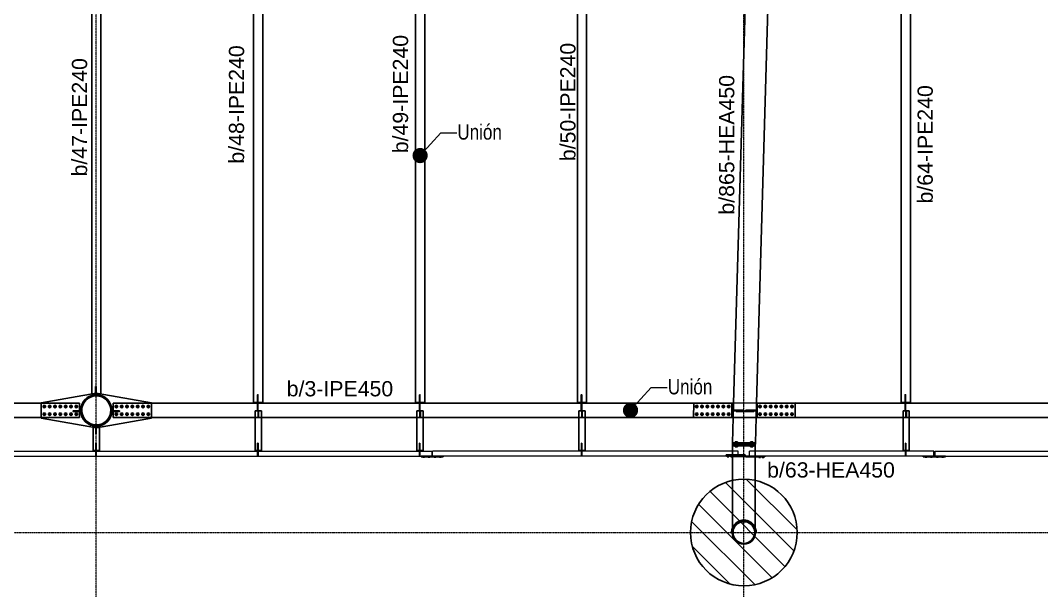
# Model space of a CAD drawing. Extents: x 7536 to 102814, y -9868 to 35131.
# Drawn here: x 20836 to 34240, y 5194 to 12678 of the extents above; entities that cross this region are included whole.
import ezdxf
from ezdxf.enums import TextEntityAlignment as Align

# ---------------------------------------------------------------- set-up
doc = ezdxf.new("R2010")
doc.units = 0
doc.header["$LTSCALE"] = 0.4
doc.linetypes.add('DXK_LINE_DOT2', pattern=[3.9198, 1.9599, -1.9599])
doc.linetypes.add('Grid Line', pattern=[3.33375, 1.905, -0.47625, 0.47625, -0.47625])
doc.layers.get('0').update_dxf_attribs({"color": 255})
for name, color, linetype, lineweight in [('0-1', 7, 'Continuous', 5), ('E_COLUMNAS', 1, 'Continuous', 18), ('E_COLUMNAS-1', 1, 'Continuous', 25), ('E_EJES-1', 8, 'Grid Line', 9), ('E_TEXTO', 3, 'Continuous', 9)]:
    doc.layers.add(name, color=color, linetype=linetype, lineweight=lineweight)
doc.layers.add('P-PLATINA', color=6, linetype='Continuous')
doc.layers.add('VIGAS', color=8, linetype='Continuous')
doc.styles.add('CX', font='ARIALUNI.ttf', dxfattribs={"width": 0.8, "height": 300})
doc.styles.add('VERDANA', font='arial.ttf')

msp = doc.modelspace()

# ---------------------------------------------------------------- hatches: boundary and pattern name
at = {"layer": 'E_COLUMNAS'}
h = msp.add_hatch(dxfattribs=at)
h.set_pattern_fill('FP_1', color=256, scale=1000, style=0, pattern_type=2)
h.set_pattern_definition([(135, (95994.46, -134706.76), (-159.09903, -159.09903), [])])
h.paths.add_polyline_path([(30332.4, 5255.7), (30423.7, 5261.7), (30513.5, 5279.5), (30600.2, 5308.9), (30682.4, 5349.4), (30758.5, 5400.3), (30827.3, 5460.7), (30887.7, 5529.5), (30938.6, 5605.7), (30979.1, 5687.8), (31008.5, 5774.5), (31026.4, 5864.3), (31032.4, 5955.7), (31026.4, 6047), (31008.5, 6136.8), (30979.1, 6223.5), (30938.6, 6305.7), (30887.7, 6381.8), (30827.3, 6450.6), (30758.5, 6511), (30682.4, 6561.9), (30600.2, 6602.4), (30513.5, 6631.8), (30423.7, 6649.7), (30332.4, 6655.7), (30241, 6649.7), (30151.2, 6631.8), (30064.5, 6602.4), (29982.4, 6561.9), (29906.2, 6511), (29837.4, 6450.6), (29777, 6381.8), (29726.1, 6305.7), (29685.6, 6223.5), (29656.2, 6136.8), (29638.4, 6047), (29632.4, 5955.7), (29638.4, 5864.3), (29656.2, 5774.5), (29685.6, 5687.8), (29726.1, 5605.7), (29777, 5529.5), (29837.4, 5460.7), (29906.2, 5400.3), (29982.4, 5349.4), (30064.5, 5308.9), (30151.2, 5279.5), (30241, 5261.7)])

# ---------------------------------------------------------------- linework, layer by layer
at = {"color": 2, "linetype": 'Continuous'}
for points in [[(30182.8, 5925.9, 1), (30481.9, 5985.4, 1)], [(30192.6, 5983.5, 1), (30472.1, 5927.9, 1)]]:
    msp.add_lwpolyline(points, format="xyb", close=True, dxfattribs=at)
at = {"color": 1, "linetype": 'Continuous'}
for centre, radius, start, end in [((21149.2, 7608.7), 11.5, 18.0268, 198.0268), ((21149.3, 7508.7), 11.5, 18.0268, 198.0268), ((21149.2, 7608.7), 11.5, 198.0268, 18.0268), ((21149.3, 7508.7), 11.5, 198.0268, 18.0268), ((21149.2, 7608.7), 10, 90.0268, 270.0268), ((21149.3, 7508.7), 10, 90.0268, 270.0268), ((21149.2, 7608.7), 10, 270.0268, 90.0268), ((21149.3, 7508.7), 10, 270.0268, 90.0268), ((21219.2, 7608.7), 11.5, 18.0268, 198.0268), ((21219.3, 7508.7), 11.5, 18.0268, 198.0268), ((21219.2, 7608.7), 11.5, 198.0268, 18.0268), ((21219.3, 7508.7), 11.5, 198.0268, 18.0268), ((21219.2, 7608.7), 10, 90.0268, 270.0268), ((21219.3, 7508.7), 10, 90.0268, 270.0268), ((21219.2, 7608.7), 10, 270.0268, 90.0268), ((21219.3, 7508.7), 10, 270.0268, 90.0268), ((21289.2, 7608.7), 11.5, 18.0268, 198.0268), ((21289.3, 7508.7), 11.5, 18.0268, 198.0268), ((21289.2, 7608.7), 11.5, 198.0268, 18.0268), ((21289.3, 7508.7), 11.5, 198.0268, 18.0268), ((21289.2, 7608.7), 10, 90.0268, 270.0268), ((21289.3, 7508.7), 10, 90.0268, 270.0268), ((21289.2, 7608.7), 10, 270.0268, 90.0268), ((21289.3, 7508.7), 10, 270.0268, 90.0268), ((21359.2, 7608.8), 11.5, 18.0268, 198.0268), ((21359.3, 7508.8), 11.5, 18.0268, 198.0268), ((21359.2, 7608.8), 11.5, 198.0268, 18.0268), ((21359.3, 7508.8), 11.5, 198.0268, 18.0268), ((21359.2, 7608.8), 10, 90.0268, 270.0268), ((21359.3, 7508.8), 10, 90.0268, 270.0268), ((21359.2, 7608.8), 10, 270.0268, 90.0268), ((21359.3, 7508.8), 10, 270.0268, 90.0268), ((21429.2, 7608.8), 11.5, 18.0268, 198.0268), ((21429.3, 7508.8), 11.5, 18.0268, 198.0268), ((21429.2, 7608.8), 11.5, 198.0268, 18.0268), ((21429.3, 7508.8), 11.5, 198.0268, 18.0268), ((21429.2, 7608.8), 10, 90.0268, 270.0268), ((21429.3, 7508.8), 10, 90.0268, 270.0268), ((21429.2, 7608.8), 10, 270.0268, 90.0268), ((21429.3, 7508.8), 10, 270.0268, 90.0268), ((21499.2, 7608.8), 11.5, 18.0268, 198.0268), ((21499.3, 7508.8), 11.5, 18.0268, 198.0268), ((21499.2, 7608.8), 11.5, 198.0268, 18.0268), ((21499.3, 7508.8), 11.5, 198.0268, 18.0268), ((21499.2, 7608.8), 10, 90.0268, 270.0268), ((21499.3, 7508.8), 10, 90.0268, 270.0268), ((21499.2, 7608.8), 10, 270.0268, 90.0268), ((21499.3, 7508.8), 10, 270.0268, 90.0268), ((21569.2, 7608.9), 11.5, 18.0268, 198.0268), ((21569.3, 7508.9), 11.5, 18.0268, 198.0268), ((21569.2, 7608.9), 11.5, 198.0268, 18.0268), ((21569.3, 7508.9), 11.5, 198.0268, 18.0268), ((21569.2, 7608.9), 10, 90.0268, 270.0268), ((21569.3, 7508.9), 10, 90.0268, 270.0268), ((21569.2, 7608.9), 10, 270.0268, 90.0268), ((21569.3, 7508.9), 10, 270.0268, 90.0268), ((22095.3, 7608), 11.5, 18.0268, 198.0268), ((22095.4, 7508), 11.5, 18.0268, 198.0268), ((22095.3, 7608), 11.5, 198.0268, 18.0268), ((22095.4, 7508), 11.5, 198.0268, 18.0268), ((22095.3, 7608), 10, 90.0268, 270.0268), ((22095.4, 7508), 10, 90.0268, 270.0268), ((22095.3, 7608), 10, 270.0268, 90.0268), ((22095.4, 7508), 10, 270.0268, 90.0268), ((22165.3, 7608.1), 11.5, 18.0268, 198.0268), ((22165.4, 7508.1), 11.5, 18.0268, 198.0268), ((22165.3, 7608.1), 11.5, 198.0268, 18.0268), ((22165.4, 7508.1), 11.5, 198.0268, 18.0268), ((22165.3, 7608.1), 10, 90.0268, 270.0268), ((22165.4, 7508.1), 10, 90.0268, 270.0268), ((22165.3, 7608.1), 10, 270.0268, 90.0268), ((22165.4, 7508.1), 10, 270.0268, 90.0268), ((22235.3, 7608.1), 11.5, 18.0268, 198.0268), ((22235.4, 7508.1), 11.5, 18.0268, 198.0268), ((22235.3, 7608.1), 11.5, 198.0268, 18.0268), ((22235.4, 7508.1), 11.5, 198.0268, 18.0268), ((22235.3, 7608.1), 10, 90.0268, 270.0268), ((22235.4, 7508.1), 10, 90.0268, 270.0268), ((22235.3, 7608.1), 10, 270.0268, 90.0268), ((22235.4, 7508.1), 10, 270.0268, 90.0268), ((22305.3, 7608.1), 11.5, 18.0268, 198.0268), ((22305.4, 7508.1), 11.5, 18.0268, 198.0268), ((22305.3, 7608.1), 11.5, 198.0268, 18.0268), ((22305.4, 7508.1), 11.5, 198.0268, 18.0268), ((22305.3, 7608.1), 10, 90.0268, 270.0268), ((22305.4, 7508.1), 10, 90.0268, 270.0268), ((22305.3, 7608.1), 10, 270.0268, 90.0268), ((22305.4, 7508.1), 10, 270.0268, 90.0268), ((22375.3, 7608.2), 11.5, 18.0268, 198.0268), ((22375.4, 7508.2), 11.5, 18.0268, 198.0268), ((22375.3, 7608.2), 11.5, 198.0268, 18.0268), ((22375.4, 7508.2), 11.5, 198.0268, 18.0268), ((22375.3, 7608.2), 10, 90.0268, 270.0268), ((22375.4, 7508.2), 10, 90.0268, 270.0268), ((22375.3, 7608.2), 10, 270.0268, 90.0268), ((22375.4, 7508.2), 10, 270.0268, 90.0268), ((22445.3, 7608.2), 11.5, 18.0268, 198.0268), ((22445.4, 7508.2), 11.5, 18.0268, 198.0268), ((22445.3, 7608.2), 11.5, 198.0268, 18.0268), ((22445.4, 7508.2), 11.5, 198.0268, 18.0268), ((22445.3, 7608.2), 10, 90.0268, 270.0268), ((22445.4, 7508.2), 10, 90.0268, 270.0268), ((22445.3, 7608.2), 10, 270.0268, 90.0268), ((22445.4, 7508.2), 10, 270.0268, 90.0268), ((22515.3, 7608.2), 11.5, 18.0268, 198.0268), ((22515.4, 7508.2), 11.5, 18.0268, 198.0268), ((22515.3, 7608.2), 11.5, 198.0268, 18.0268), ((22515.4, 7508.2), 11.5, 198.0268, 18.0268), ((22515.3, 7608.2), 10, 90.0268, 270.0268), ((22515.4, 7508.2), 10, 90.0268, 270.0268), ((22515.3, 7608.2), 10, 270.0268, 90.0268), ((22515.4, 7508.2), 10, 270.0268, 90.0268), ((29712.9, 7608.4), 11.5, 18.07296, 198.07296), ((29713, 7508.4), 11.5, 18.07296, 198.07296), ((29712.9, 7608.4), 11.5, 198.07296, 18.07296), ((29713, 7508.4), 11.5, 198.07296, 18.07296), ((29712.9, 7608.4), 10, 90.07296, 270.07296), ((29713, 7508.4), 10, 90.07296, 270.07296), ((29712.9, 7608.4), 10, 270.07296, 90.07296), ((29713, 7508.4), 10, 270.07296, 90.07296), ((29782.9, 7608.5), 11.5, 18.07296, 198.07296), ((29783, 7508.5), 11.5, 18.07296, 198.07296), ((29782.9, 7608.5), 11.5, 198.07296, 18.07296), ((29783, 7508.5), 11.5, 198.07296, 18.07296), ((29782.9, 7608.5), 10, 90.07296, 270.07296), ((29783, 7508.5), 10, 90.07296, 270.07296), ((29782.9, 7608.5), 10, 270.07296, 90.07296), ((29783, 7508.5), 10, 270.07296, 90.07296), ((29852.9, 7608.6), 11.5, 18.07296, 198.07296), ((29853, 7508.6), 11.5, 18.07296, 198.07296), ((29852.9, 7608.6), 11.5, 198.07296, 18.07296), ((29853, 7508.6), 11.5, 198.07296, 18.07296), ((29852.9, 7608.6), 10, 90.07296, 270.07296), ((29853, 7508.6), 10, 90.07296, 270.07296), ((29852.9, 7608.6), 10, 270.07296, 90.07296), ((29853, 7508.6), 10, 270.07296, 90.07296), ((29922.9, 7608.7), 11.5, 18.07296, 198.07296), ((29923, 7508.7), 11.5, 18.07296, 198.07296), ((29922.9, 7608.7), 11.5, 198.07296, 18.07296), ((29923, 7508.7), 11.5, 198.07296, 18.07296), ((29922.9, 7608.7), 10, 90.07296, 270.07296), ((29923, 7508.7), 10, 90.07296, 270.07296), ((29922.9, 7608.7), 10, 270.07296, 90.07296), ((29923, 7508.7), 10, 270.07296, 90.07296), ((29992.9, 7608.8), 11.5, 18.07296, 198.07296), ((29993, 7508.8), 11.5, 18.07296, 198.07296), ((29992.9, 7608.8), 11.5, 198.07296, 18.07296), ((29993, 7508.8), 11.5, 198.07296, 18.07296), ((29992.9, 7608.8), 10, 90.07296, 270.07296), ((29993, 7508.8), 10, 90.07296, 270.07296), ((29992.9, 7608.8), 10, 270.07296, 90.07296), ((29993, 7508.8), 10, 270.07296, 90.07296), ((30062.9, 7608.9), 11.5, 18.07296, 198.07296), ((30063, 7508.9), 11.5, 18.07296, 198.07296), ((30062.9, 7608.9), 11.5, 198.07296, 18.07296), ((30063, 7508.9), 11.5, 198.07296, 18.07296), ((30062.9, 7608.9), 10, 90.07296, 270.07296), ((30063, 7508.9), 10, 90.07296, 270.07296), ((30062.9, 7608.9), 10, 270.07296, 90.07296), ((30063, 7508.9), 10, 270.07296, 90.07296), ((30132.9, 7609), 11.5, 18.07296, 198.07296), ((30133, 7509), 11.5, 18.07296, 198.07296), ((30132.9, 7609), 11.5, 198.07296, 18.07296), ((30133, 7509), 11.5, 198.07296, 18.07296), ((30132.9, 7609), 10, 90.07296, 270.07296), ((30133, 7509), 10, 90.07296, 270.07296), ((30132.9, 7609), 10, 270.07296, 90.07296), ((30133, 7509), 10, 270.07296, 90.07296), ((30545, 7608), 11.5, 18.07296, 198.07296), ((30545.2, 7508), 11.5, 18.07296, 198.07296), ((30545, 7608), 11.5, 198.07296, 18.07296), ((30545.2, 7508), 11.5, 198.07296, 18.07296), ((30545, 7608), 10, 90.07296, 270.07296), ((30545.2, 7508), 10, 90.07296, 270.07296), ((30545, 7608), 10, 270.07296, 90.07296), ((30545.2, 7508), 10, 270.07296, 90.07296), ((30615, 7608.1), 11.5, 18.07296, 198.07296), ((30615.2, 7508.1), 11.5, 18.07296, 198.07296), ((30615, 7608.1), 11.5, 198.07296, 18.07296), ((30615.2, 7508.1), 11.5, 198.07296, 18.07296), ((30615, 7608.1), 10, 90.07296, 270.07296), ((30615.2, 7508.1), 10, 90.07296, 270.07296), ((30615, 7608.1), 10, 270.07296, 90.07296), ((30615.2, 7508.1), 10, 270.07296, 90.07296), ((30685, 7608.2), 11.5, 18.07296, 198.07296), ((30685.2, 7508.2), 11.5, 18.07296, 198.07296), ((30685, 7608.2), 11.5, 198.07296, 18.07296), ((30685.2, 7508.2), 11.5, 198.07296, 18.07296), ((30685, 7608.2), 10, 90.07296, 270.07296), ((30685.2, 7508.2), 10, 90.07296, 270.07296), ((30685, 7608.2), 10, 270.07296, 90.07296), ((30685.2, 7508.2), 10, 270.07296, 90.07296), ((30755, 7608.2), 11.5, 18.07296, 198.07296), ((30755.2, 7508.2), 11.5, 18.07296, 198.07296), ((30755, 7608.2), 11.5, 198.07296, 18.07296), ((30755.2, 7508.2), 11.5, 198.07296, 18.07296), ((30755, 7608.2), 10, 90.07296, 270.07296), ((30755.2, 7508.2), 10, 90.07296, 270.07296), ((30755, 7608.2), 10, 270.07296, 90.07296), ((30755.2, 7508.2), 10, 270.07296, 90.07296), ((30825, 7608.3), 11.5, 18.07296, 198.07296), ((30825.2, 7508.3), 11.5, 18.07296, 198.07296), ((30825, 7608.3), 11.5, 198.07296, 18.07296), ((30825.2, 7508.3), 11.5, 198.07296, 18.07296), ((30825, 7608.3), 10, 90.07296, 270.07296), ((30825.2, 7508.3), 10, 90.07296, 270.07296), ((30825, 7608.3), 10, 270.07296, 90.07296), ((30825.2, 7508.3), 10, 270.07296, 90.07296), ((30895, 7608.4), 11.5, 18.07296, 198.07296), ((30895.2, 7508.4), 11.5, 18.07296, 198.07296), ((30895, 7608.4), 11.5, 198.07296, 18.07296), ((30895.2, 7508.4), 11.5, 198.07296, 18.07296), ((30895, 7608.4), 10, 90.07296, 270.07296), ((30895.2, 7508.4), 10, 90.07296, 270.07296), ((30895, 7608.4), 10, 270.07296, 90.07296), ((30895.2, 7508.4), 10, 270.07296, 90.07296), ((30965, 7608.5), 11.5, 18.07296, 198.07296), ((30965.2, 7508.5), 11.5, 18.07296, 198.07296), ((30965, 7608.5), 11.5, 198.07296, 18.07296), ((30965.2, 7508.5), 11.5, 198.07296, 18.07296), ((30965, 7608.5), 10, 90.07296, 270.07296), ((30965.2, 7508.5), 10, 90.07296, 270.07296), ((30965, 7608.5), 10, 270.07296, 90.07296), ((30965.2, 7508.5), 10, 270.07296, 90.07296), ((30332.4, 5955.7), 152.5, 11.25, 191.25), ((30332.4, 5955.7), 142.5, 348.75, 168.75), ((30332.4, 5955.7), 152.5, 191.25, 11.25), ((30332.4, 5955.7), 142.5, 168.75, 348.75)]:
    msp.add_arc(centre, radius, start, end, dxfattribs=at)
at = {"color": 1, "linetype": 'DXK_LINE_DOT2'}
msp.add_arc((30332.4, 5955.7), 162.5, 33.74893, 146.24893, dxfattribs=at)
at = {"layer": '0-1', "color": 8}
for p, q in [((14244.5, 7022.3), (26234.5, 7022.3)), ((26234.5, 7022.3), (26234.5, 6957.3)), ((26244.5, 6957.3), (26244.5, 7022.3)), ((30182.4, 7022.3), (26244.5, 7022.3)), ((30256.6, 7022.3), (30182.4, 7022.3)), ((30256.6, 6957.3), (30256.6, 7022.3)), ((30408.1, 6957.3), (30408.1, 7022.3)), ((30482.4, 7022.3), (30408.1, 7022.3)), ((32827.4, 7022.3), (30482.4, 7022.3)), ((32837.4, 7022.3), (44827.4, 7022.3)), ((14244.5, 6957.3), (26234.5, 6957.3)), ((30182.4, 6957.3), (26244.5, 6957.3)), ((32827.4, 6957.3), (30503.7, 6957.3)), ((32837.4, 6957.3), (44827.4, 6957.3))]:
    msp.add_line(p, q, dxfattribs=at)
at = {"layer": 'E_COLUMNAS-1'}
msp.add_circle((30332.4, 5955.7), 700, dxfattribs=at)
for centre, radius, start, end in [((21832.4, 7557.7), 206, 80, 260), ((21832.4, 7557.7), 206, 80, 260), ((21832.4, 7559), 203, 10, 190), ((21832.4, 7559), 191, 350, 170), ((21832.4, 7557.7), 206, 260, 80), ((21832.4, 7557.7), 206, 260, 80), ((21832.4, 7559), 203, 190, 10), ((21832.4, 7559), 191, 170, 350)]:
    msp.add_arc(centre, radius, start, end, dxfattribs=at)
at = {"layer": 'E_EJES-1'}
for p, q in [((21832.4, 3740.4), (21832.4, 34230.5)), ((30332.4, 3740.4), (30332.4, 34230.5)), ((8436, 5955.7), (101914.5, 5955.7))]:
    msp.add_line(p, q, dxfattribs=at)
at = {"layer": 'E_TEXTO', "color": 4}
for p, q in [((26082.4, 10903.9), (26352.9, 11201.9)), ((26352.9, 11201.9), (26562.7, 11201.9)), ((28844.5, 7560), (29115.1, 7858)), ((29115.1, 7858), (29324.9, 7858))]:
    msp.add_line(p, q, dxfattribs=at)
at = {"layer": 'E_TEXTO', "color": 4, "const_width": 100}
for points in [[(26032.4, 10903.9, 1), (26132.4, 10903.9, 1)], [(28794.5, 7560, 1), (28894.5, 7560, 1)]]:
    msp.add_lwpolyline(points, format="xyb", close=True, dxfattribs=at)
at = {"layer": 'P-PLATINA'}
for p, q in [((23948.3, 7583.7), (23954.3, 7583.7)), ((26073.3, 7583.7), (26079.3, 7583.7)), ((28198.3, 7583.7), (28204.3, 7583.7)), ((32448.3, 7583.7), (32454.3, 7583.7))]:
    msp.add_line(p, q, dxfattribs=at)
for points in [[(21823.3, 7761.9), (21823.3, 7762.9), (21823.3, 7871.9), (21829.3, 7871.9), (21829.3, 7763.5), (21829.3, 7761.9)], [(23948.3, 7563.7), (23948.3, 7654), (23948.3, 7664), (23948.3, 7764), (23954.3, 7764), (23954.3, 7664), (23954.3, 7654), (23954.3, 7563.7)], [(26073.3, 7764), (26079.3, 7764), (26079.3, 7664), (26079.3, 7654), (26079.3, 7563.7), (26073.3, 7563.7), (26073.3, 7654), (26073.3, 7664)], [(28198.3, 7563.7), (28198.3, 7654), (28198.3, 7664), (28198.3, 7764), (28204.3, 7764), (28204.3, 7664), (28204.3, 7654), (28204.3, 7563.7)], [(32454.3, 7664), (32454.3, 7764), (32448.3, 7764), (32448.3, 7664), (32448.3, 7654), (32448.3, 7563.7), (32454.3, 7563.7), (32454.3, 7654)], [(21629.5, 7544.1), (21629.5, 7554.1), (21626.7, 7554.1), (21529.5, 7554.1), (21529.5, 7544.1), (21627.6, 7544.1)], [(22035.4, 7553), (22035.4, 7543), (22037.1, 7543), (22135.4, 7543), (22135.4, 7553), (22038, 7553)], [(30229.6, 7544.3), (30339.2, 7544.3), (30339.2, 7554.3), (30229.6, 7554.3)], [(30461.1, 7554.3), (30351.5, 7554.3), (30351.5, 7544.3), (30461.1, 7544.3)]]:
    msp.add_lwpolyline(points, close=True, dxfattribs=at)
for points in [[(30173, 7554.3), (30329.7, 7554.3), (30329.7, 7563.7), (30173, 7563.7)], [(30505.2, 7563.7), (30361.2, 7563.7), (30361.2, 7554.3), (30505.2, 7554.3)]]:
    msp.add_lwpolyline(points, dxfattribs=at)
at = {"layer": 'VIGAS'}
for p, q in [((21772.4, 14599.7), (21772.4, 7775.2)), ((21892.4, 14599.4), (21892.4, 7775.1)), ((23897.4, 14444.8), (23897.4, 7664)), ((24017.4, 14444.8), (24017.4, 7664)), ((26022.4, 7664), (26022.4, 14271.6)), ((26142.4, 7664), (26142.4, 14271.6)), ((28147.4, 14098.4), (28147.4, 7664)), ((28267.4, 14098.4), (28267.4, 7664)), ((32397.4, 13825.8), (32397.4, 7664)), ((32517.4, 13825.8), (32517.4, 7664)), ((30370.4, 13601.6), (30198.1, 7655.2)), ((30670.5, 13601.6), (30498.2, 7655.5)), ((21109.3, 7658.6), (21832.4, 7785.7)), ((21109.3, 7658.6), (21832.4, 7785.7)), ((21772.4, 7775.2), (21772.4, 7771.9)), ((21832.4, 7785.7), (22555.4, 7657.7)), ((21832.4, 7785.7), (22555.4, 7657.7)), ((21892.4, 7775.1), (21892.4, 7771.9)), ((21109.3, 7654), (14055.4, 7654)), ((21109.3, 7458.6), (21109.3, 7658.6)), ((21109.3, 7458.6), (21109.3, 7658.6)), ((21609.5, 7654), (21109.3, 7654)), ((21609.5, 7464), (21609.5, 7654)), ((21772.4, 7771.9), (21892.4, 7771.9)), ((22055.4, 7464), (22055.4, 7654)), ((22555.4, 7654), (22055.4, 7654)), ((22555.4, 7657.7), (22555.4, 7457.8)), ((22555.4, 7657.7), (22555.4, 7457.8)), ((29673.2, 7654), (22555.4, 7654)), ((24017.4, 7664), (23897.4, 7664)), ((23948.3, 7664), (23954.3, 7664)), ((23948.3, 7654), (23954.3, 7654)), ((26022.4, 7664), (26142.4, 7664)), ((26073.3, 7664), (26079.3, 7664)), ((26073.3, 7654), (26079.3, 7654)), ((28267.4, 7664), (28147.4, 7664)), ((28198.3, 7664), (28204.3, 7664)), ((28198.3, 7654), (28204.3, 7654)), ((29673, 7464.7), (29673.2, 7654.7)), ((29673, 7464.7), (29673.2, 7654.7)), ((29673.2, 7654.7), (31005.2, 7656)), ((29673.2, 7654.7), (31005.2, 7656)), ((30173, 7654), (29673.2, 7654)), ((30173, 7464.7), (30173, 7654)), ((30192.6, 7464.7), (30198.1, 7655.2)), ((30498.2, 7655.5), (30492.7, 7464.7)), ((30505.2, 7464.7), (30505.2, 7654)), ((31005.2, 7654), (30505.2, 7654)), ((31005.2, 7656), (31005.4, 7464.7)), ((31005.2, 7656), (31005.4, 7464.7)), ((38109.3, 7654), (31005.2, 7654)), ((32397.4, 7664), (32517.4, 7664)), ((32448.3, 7664), (32454.3, 7664)), ((32448.3, 7654), (32454.3, 7654)), ((21134.2, 7617.3), (21149.2, 7626)), ((21134.2, 7600), (21134.2, 7617.3)), ((21149.2, 7591.3), (21134.2, 7600)), ((21134.3, 7517.3), (21149.3, 7526)), ((21134.3, 7500), (21134.3, 7517.3)), ((21149.2, 7626), (21164.2, 7617.3)), ((21164.2, 7600), (21149.2, 7591.3)), ((21149.3, 7526), (21164.3, 7517.3)), ((21164.2, 7617.3), (21164.2, 7600)), ((21164.3, 7517.3), (21164.3, 7500)), ((21204.2, 7617.3), (21219.2, 7626)), ((21204.2, 7600), (21204.2, 7617.3)), ((21219.2, 7591.4), (21204.2, 7600)), ((21204.3, 7517.3), (21219.3, 7526)), ((21204.3, 7500), (21204.3, 7517.3)), ((21219.2, 7626), (21234.2, 7617.4)), ((21234.2, 7600), (21219.2, 7591.4)), ((21219.3, 7526), (21234.3, 7517.4)), ((21234.2, 7617.4), (21234.2, 7600)), ((21234.3, 7517.4), (21234.3, 7500)), ((21274.2, 7617.4), (21289.2, 7626)), ((21274.2, 7600.1), (21274.2, 7617.4)), ((21289.2, 7591.4), (21274.2, 7600.1)), ((21274.3, 7517.4), (21289.3, 7526)), ((21274.3, 7500.1), (21274.3, 7517.4)), ((21289.2, 7626), (21304.2, 7617.4)), ((21304.2, 7600.1), (21289.2, 7591.4)), ((21289.3, 7526), (21304.3, 7517.4)), ((21304.2, 7617.4), (21304.2, 7600.1)), ((21304.3, 7517.4), (21304.3, 7500.1)), ((21344.2, 7617.4), (21359.2, 7626.1)), ((21344.2, 7600.1), (21344.2, 7617.4)), ((21359.2, 7591.4), (21344.2, 7600.1)), ((21344.3, 7517.4), (21359.3, 7526.1)), ((21344.3, 7500.1), (21344.3, 7517.4)), ((21359.2, 7626.1), (21374.2, 7617.4)), ((21374.2, 7600.1), (21359.2, 7591.4)), ((21359.3, 7526.1), (21374.3, 7517.4)), ((21374.2, 7617.4), (21374.2, 7600.1)), ((21374.3, 7517.4), (21374.3, 7500.1)), ((21414.2, 7617.4), (21429.2, 7626.1)), ((21414.2, 7600.1), (21414.2, 7617.4)), ((21429.2, 7591.5), (21414.2, 7600.1)), ((21414.3, 7517.4), (21429.3, 7526.1)), ((21414.3, 7500.1), (21414.3, 7517.4)), ((21429.2, 7626.1), (21444.2, 7617.5)), ((21444.2, 7600.1), (21429.2, 7591.5)), ((21429.3, 7526.1), (21444.3, 7517.5)), ((21444.2, 7617.5), (21444.2, 7600.1)), ((21444.3, 7517.5), (21444.3, 7500.1)), ((21484.2, 7617.5), (21499.2, 7626.1)), ((21484.2, 7600.2), (21484.2, 7617.5)), ((21499.2, 7591.5), (21484.2, 7600.2)), ((21484.3, 7517.5), (21499.3, 7526.1)), ((21484.3, 7500.2), (21484.3, 7517.5)), ((21499.2, 7626.1), (21514.2, 7617.5)), ((21514.2, 7600.2), (21499.2, 7591.5)), ((21499.3, 7526.1), (21514.3, 7517.5)), ((21514.2, 7617.5), (21514.2, 7600.2)), ((21514.3, 7517.5), (21514.3, 7500.2)), ((21554.2, 7617.5), (21569.2, 7626.2)), ((21554.2, 7600.2), (21554.2, 7617.5)), ((21569.2, 7591.5), (21554.2, 7600.2)), ((21554.3, 7517.5), (21569.3, 7526.2)), ((21554.3, 7500.2), (21554.3, 7517.5)), ((21569.2, 7626.2), (21584.2, 7617.5)), ((21584.2, 7600.2), (21569.2, 7591.5)), ((21569.3, 7526.2), (21584.3, 7517.5)), ((21584.2, 7617.5), (21584.2, 7600.2)), ((21584.3, 7517.5), (21584.3, 7500.2)), ((22080.3, 7616.7), (22095.3, 7625.4)), ((22080.3, 7599.4), (22080.3, 7616.7)), ((22095.3, 7590.7), (22080.3, 7599.4)), ((22080.3, 7516.7), (22095.3, 7525.4)), ((22080.4, 7499.4), (22080.3, 7516.7)), ((22095.3, 7625.4), (22110.3, 7616.7)), ((22110.3, 7599.4), (22095.3, 7590.7)), ((22095.3, 7525.4), (22110.3, 7516.7)), ((22110.3, 7616.7), (22110.3, 7599.4)), ((22110.3, 7516.7), (22110.4, 7499.4)), ((22150.3, 7616.7), (22165.3, 7625.4)), ((22150.3, 7599.4), (22150.3, 7616.7)), ((22165.3, 7590.8), (22150.3, 7599.4)), ((22150.3, 7516.7), (22165.3, 7525.4)), ((22150.4, 7499.4), (22150.3, 7516.7)), ((22165.3, 7625.4), (22180.3, 7616.7)), ((22180.3, 7599.4), (22165.3, 7590.8)), ((22165.3, 7525.4), (22180.3, 7516.7)), ((22180.3, 7616.7), (22180.3, 7599.4)), ((22180.3, 7516.7), (22180.4, 7499.4)), ((22220.3, 7616.8), (22235.3, 7625.4)), ((22220.3, 7599.4), (22220.3, 7616.8)), ((22235.3, 7590.8), (22220.3, 7599.4)), ((22220.3, 7516.8), (22235.3, 7525.4)), ((22220.4, 7499.4), (22220.3, 7516.8)), ((22235.3, 7625.4), (22250.3, 7616.8)), ((22250.3, 7599.5), (22235.3, 7590.8)), ((22235.3, 7525.4), (22250.3, 7516.8)), ((22250.3, 7616.8), (22250.3, 7599.5)), ((22250.3, 7516.8), (22250.4, 7499.5)), ((22290.3, 7616.8), (22305.3, 7625.5)), ((22290.3, 7599.5), (22290.3, 7616.8)), ((22305.3, 7590.8), (22290.3, 7599.5)), ((22290.3, 7516.8), (22305.3, 7525.5)), ((22290.4, 7499.5), (22290.3, 7516.8)), ((22305.3, 7625.5), (22320.3, 7616.8)), ((22320.3, 7599.5), (22305.3, 7590.8)), ((22305.3, 7525.5), (22320.3, 7516.8)), ((22320.3, 7616.8), (22320.3, 7599.5)), ((22320.3, 7516.8), (22320.4, 7499.5)), ((22360.3, 7616.8), (22375.3, 7625.5)), ((22360.3, 7599.5), (22360.3, 7616.8)), ((22375.3, 7590.8), (22360.3, 7599.5)), ((22360.3, 7516.8), (22375.3, 7525.5)), ((22360.4, 7499.5), (22360.3, 7516.8)), ((22375.3, 7625.5), (22390.3, 7616.8)), ((22390.3, 7599.5), (22375.3, 7590.8)), ((22375.3, 7525.5), (22390.3, 7516.8)), ((22390.3, 7616.8), (22390.3, 7599.5)), ((22390.3, 7516.8), (22390.4, 7499.5)), ((22430.3, 7616.9), (22445.3, 7625.5)), ((22430.3, 7599.5), (22430.3, 7616.9)), ((22445.3, 7590.9), (22430.3, 7599.5)), ((22430.3, 7516.9), (22445.3, 7525.5)), ((22430.4, 7499.5), (22430.3, 7516.9)), ((22445.3, 7625.5), (22460.3, 7616.9)), ((22460.3, 7599.5), (22445.3, 7590.9)), ((22445.3, 7525.5), (22460.3, 7516.9)), ((22460.3, 7616.9), (22460.3, 7599.5)), ((22460.3, 7516.9), (22460.4, 7499.5)), ((22500.3, 7616.9), (22515.3, 7625.6)), ((22500.3, 7599.6), (22500.3, 7616.9)), ((22515.3, 7590.9), (22500.3, 7599.6)), ((22500.3, 7516.9), (22515.3, 7525.6)), ((22500.4, 7499.6), (22500.3, 7516.9)), ((22515.3, 7625.6), (22530.3, 7616.9)), ((22530.3, 7599.6), (22515.3, 7590.9)), ((22515.3, 7525.6), (22530.3, 7516.9)), ((22530.3, 7616.9), (22530.3, 7599.6)), ((22530.3, 7516.9), (22530.4, 7499.6)), ((23998.6, 7554.3), (23916.6, 7554.3)), ((23916.6, 7554.3), (23916.6, 7464)), ((23954.6, 7464.3), (23954.6, 7554.3)), ((23954.6, 7554.3), (23960.6, 7554.3)), ((23954.6, 7464.3), (23954.6, 7554.3)), ((23954.6, 7554.3), (23960.6, 7554.3)), ((23954.6, 7534.3), (23960.6, 7534.3)), ((23960.6, 7554.3), (23960.6, 7464.3)), ((23960.6, 7554.3), (23960.6, 7464.3)), ((23998.6, 7554.3), (23998.6, 7464)), ((26123.6, 7554.3), (26041.6, 7554.3)), ((26041.6, 7554.3), (26041.6, 7464)), ((26079.6, 7464.3), (26079.6, 7554.3)), ((26079.6, 7554.3), (26085.6, 7554.3)), ((26079.6, 7464.3), (26079.6, 7554.3)), ((26079.6, 7554.3), (26085.6, 7554.3)), ((26079.6, 7534.3), (26085.6, 7534.3)), ((26085.6, 7554.3), (26085.6, 7464.3)), ((26085.6, 7554.3), (26085.6, 7464.3)), ((26123.6, 7554.3), (26123.6, 7464)), ((28248.6, 7554.3), (28166.6, 7554.3)), ((28166.6, 7554.3), (28166.6, 7464)), ((28204.6, 7464.3), (28204.6, 7554.3)), ((28204.6, 7554.3), (28210.6, 7554.3)), ((28204.6, 7464.3), (28204.6, 7554.3)), ((28204.6, 7554.3), (28210.6, 7554.3)), ((28204.6, 7534.3), (28210.6, 7534.3)), ((28210.6, 7554.3), (28210.6, 7464.3)), ((28210.6, 7554.3), (28210.6, 7464.3)), ((28248.6, 7554.3), (28248.6, 7464)), ((29697.9, 7617.1), (29712.9, 7625.7)), ((29697.9, 7599.7), (29697.9, 7617.1)), ((29712.9, 7591.1), (29697.9, 7599.7)), ((29698, 7517.1), (29713, 7525.7)), ((29698.1, 7499.7), (29698, 7517.1)), ((29712.9, 7625.7), (29727.9, 7617.1)), ((29727.9, 7599.8), (29712.9, 7591.1)), ((29713, 7525.7), (29728, 7517.1)), ((29727.9, 7617.1), (29727.9, 7599.8)), ((29728, 7517.1), (29728.1, 7499.8)), ((29767.9, 7617.1), (29782.9, 7625.8)), ((29767.9, 7599.8), (29767.9, 7617.1)), ((29782.9, 7591.2), (29767.9, 7599.8)), ((29768, 7517.1), (29783, 7525.8)), ((29768.1, 7499.8), (29768, 7517.1)), ((29782.9, 7625.8), (29797.9, 7617.2)), ((29797.9, 7599.9), (29782.9, 7591.2)), ((29783, 7525.8), (29798, 7517.2)), ((29797.9, 7617.2), (29797.9, 7599.9)), ((29798, 7517.2), (29798.1, 7499.9)), ((29837.9, 7617.2), (29852.9, 7625.9)), ((29837.9, 7599.9), (29837.9, 7617.2)), ((29852.9, 7591.3), (29837.9, 7599.9)), ((29838, 7517.2), (29853, 7525.9)), ((29838.1, 7499.9), (29838, 7517.2)), ((29852.9, 7625.9), (29867.9, 7617.3)), ((29867.9, 7600), (29852.9, 7591.3)), ((29853, 7525.9), (29868, 7517.3)), ((29867.9, 7617.3), (29867.9, 7600)), ((29868, 7517.3), (29868.1, 7500)), ((29907.9, 7617.3), (29922.9, 7626)), ((29907.9, 7600), (29907.9, 7617.3)), ((29922.9, 7591.4), (29907.9, 7600)), ((29908, 7517.3), (29923, 7526)), ((29908.1, 7500), (29908, 7517.3)), ((29922.9, 7626), (29937.9, 7617.4)), ((29937.9, 7600), (29922.9, 7591.4)), ((29923, 7526), (29938, 7517.4)), ((29937.9, 7617.4), (29937.9, 7600)), ((29938, 7517.4), (29938.1, 7500)), ((29977.9, 7617.4), (29992.9, 7626.1)), ((29977.9, 7600.1), (29977.9, 7617.4)), ((29992.9, 7591.5), (29977.9, 7600.1)), ((29978, 7517.4), (29993, 7526.1)), ((29978.1, 7500.1), (29978, 7517.4)), ((29992.9, 7626.1), (30007.9, 7617.5)), ((30007.9, 7600.1), (29992.9, 7591.5)), ((29993, 7526.1), (30008, 7517.5)), ((30007.9, 7617.5), (30007.9, 7600.1)), ((30008, 7517.5), (30008.1, 7500.1)), ((30047.9, 7617.5), (30062.9, 7626.2)), ((30047.9, 7600.2), (30047.9, 7617.5)), ((30062.9, 7591.5), (30047.9, 7600.2)), ((30048, 7517.5), (30063, 7526.2)), ((30048.1, 7500.2), (30048, 7517.5)), ((30062.9, 7626.2), (30077.9, 7617.5)), ((30077.9, 7600.2), (30062.9, 7591.5)), ((30063, 7526.2), (30078, 7517.5)), ((30077.9, 7617.5), (30077.9, 7600.2)), ((30078, 7517.5), (30078.1, 7500.2)), ((30117.9, 7617.6), (30132.9, 7626.3)), ((30117.9, 7600.3), (30117.9, 7617.6)), ((30132.9, 7591.6), (30117.9, 7600.3)), ((30118, 7517.6), (30133, 7526.3)), ((30118.1, 7500.3), (30118, 7517.6)), ((30132.9, 7626.3), (30147.9, 7617.6)), ((30147.9, 7600.3), (30132.9, 7591.6)), ((30133, 7526.3), (30148, 7517.6)), ((30147.9, 7617.6), (30147.9, 7600.3)), ((30148, 7517.6), (30148.1, 7500.3)), ((30530, 7616.6), (30545, 7625.3)), ((30530.1, 7599.3), (30530, 7616.6)), ((30545.1, 7590.7), (30530.1, 7599.3)), ((30530.2, 7516.6), (30545.2, 7525.3)), ((30530.2, 7499.3), (30530.2, 7516.6)), ((30545, 7625.3), (30560, 7616.7)), ((30560.1, 7599.3), (30545.1, 7590.7)), ((30545.2, 7525.3), (30560.2, 7516.7)), ((30560, 7616.7), (30560.1, 7599.3)), ((30560.2, 7516.7), (30560.2, 7499.3)), ((30600, 7616.7), (30615, 7625.4)), ((30600.1, 7599.4), (30600, 7616.7)), ((30615.1, 7590.7), (30600.1, 7599.4)), ((30600.2, 7516.7), (30615.2, 7525.4)), ((30600.2, 7499.4), (30600.2, 7516.7)), ((30615, 7625.4), (30630, 7616.7)), ((30630.1, 7599.4), (30615.1, 7590.7)), ((30615.2, 7525.4), (30630.2, 7516.7)), ((30630, 7616.7), (30630.1, 7599.4)), ((30630.2, 7516.7), (30630.2, 7499.4)), ((30670, 7616.8), (30685, 7625.5)), ((30670.1, 7599.5), (30670, 7616.8)), ((30685.1, 7590.8), (30670.1, 7599.5)), ((30670.2, 7516.8), (30685.2, 7525.5)), ((30670.2, 7499.5), (30670.2, 7516.8)), ((30685, 7625.5), (30700, 7616.8)), ((30700.1, 7599.5), (30685.1, 7590.8)), ((30685.2, 7525.5), (30700.2, 7516.8)), ((30700, 7616.8), (30700.1, 7599.5)), ((30700.2, 7516.8), (30700.2, 7499.5)), ((30740, 7616.9), (30755, 7625.6)), ((30740.1, 7599.6), (30740, 7616.9)), ((30755.1, 7590.9), (30740.1, 7599.6)), ((30740.2, 7516.9), (30755.2, 7525.6)), ((30740.2, 7499.6), (30740.2, 7516.9)), ((30755, 7625.6), (30770, 7616.9)), ((30770.1, 7599.6), (30755.1, 7590.9)), ((30755.2, 7525.6), (30770.2, 7516.9)), ((30770, 7616.9), (30770.1, 7599.6)), ((30770.2, 7516.9), (30770.2, 7499.6)), ((30810, 7617), (30825, 7625.7)), ((30810.1, 7599.7), (30810, 7617)), ((30825.1, 7591), (30810.1, 7599.7)), ((30810.2, 7517), (30825.2, 7525.7)), ((30810.2, 7499.7), (30810.2, 7517)), ((30825, 7625.7), (30840, 7617)), ((30840.1, 7599.7), (30825.1, 7591)), ((30825.2, 7525.7), (30840.2, 7517)), ((30840, 7617), (30840.1, 7599.7)), ((30840.2, 7517), (30840.2, 7499.7)), ((30880, 7617.1), (30895, 7625.7)), ((30880.1, 7599.7), (30880, 7617.1)), ((30895.1, 7591.1), (30880.1, 7599.7)), ((30880.2, 7517.1), (30895.2, 7525.7)), ((30880.2, 7499.7), (30880.2, 7517.1)), ((30895, 7625.7), (30910, 7617.1)), ((30910.1, 7599.8), (30895.1, 7591.1)), ((30895.2, 7525.7), (30910.2, 7517.1)), ((30910, 7617.1), (30910.1, 7599.8)), ((30910.2, 7517.1), (30910.2, 7499.8)), ((30950, 7617.2), (30965, 7625.8)), ((30950.1, 7599.8), (30950, 7617.2)), ((30965.1, 7591.2), (30950.1, 7599.8)), ((30950.2, 7517.2), (30965.2, 7525.8)), ((30950.2, 7499.8), (30950.2, 7517.2)), ((30965, 7625.8), (30980, 7617.2)), ((30980.1, 7599.9), (30965.1, 7591.2)), ((30965.2, 7525.8), (30980.2, 7517.2)), ((30980, 7617.2), (30980.1, 7599.9)), ((30980.2, 7517.2), (30980.2, 7499.9)), ((32503.4, 7554.3), (32421.4, 7554.3)), ((32421.4, 7554.3), (32421.4, 7464)), ((32459.4, 7464.3), (32459.4, 7554.3)), ((32459.4, 7554.3), (32465.4, 7554.3)), ((32459.4, 7464.3), (32459.4, 7554.3)), ((32459.4, 7554.3), (32465.4, 7554.3)), ((32459.4, 7534.3), (32465.4, 7534.3)), ((32465.4, 7554.3), (32465.4, 7464.3)), ((32465.4, 7554.3), (32465.4, 7464.3)), ((32503.4, 7554.3), (32503.4, 7464)), ((21109.3, 7464), (14055.4, 7464)), ((21609.5, 7464), (21109.3, 7464)), ((21832.6, 7329.7), (21109.3, 7458.6)), ((21832.6, 7329.7), (21109.3, 7458.6)), ((21149.3, 7491.3), (21134.3, 7500)), ((21164.3, 7500), (21149.3, 7491.3)), ((21219.3, 7491.4), (21204.3, 7500)), ((21234.3, 7500), (21219.3, 7491.4)), ((21289.3, 7491.4), (21274.3, 7500.1)), ((21304.3, 7500.1), (21289.3, 7491.4)), ((21359.3, 7491.4), (21344.3, 7500.1)), ((21374.3, 7500.1), (21359.3, 7491.4)), ((21429.3, 7491.5), (21414.3, 7500.1)), ((21444.3, 7500.1), (21429.3, 7491.5)), ((21499.3, 7491.5), (21484.3, 7500.2)), ((21514.3, 7500.2), (21499.3, 7491.5)), ((21569.3, 7491.5), (21554.3, 7500.2)), ((21584.3, 7500.2), (21569.3, 7491.5)), ((22555.4, 7457.8), (21832.6, 7329.7)), ((22555.4, 7457.8), (21832.6, 7329.7)), ((22555.4, 7464), (22055.4, 7464)), ((22095.4, 7490.7), (22080.4, 7499.4)), ((22110.4, 7499.4), (22095.4, 7490.7)), ((22165.4, 7490.8), (22150.4, 7499.4)), ((22180.4, 7499.4), (22165.4, 7490.8)), ((22235.4, 7490.8), (22220.4, 7499.4)), ((22250.4, 7499.5), (22235.4, 7490.8)), ((22305.4, 7490.8), (22290.4, 7499.5)), ((22320.4, 7499.5), (22305.4, 7490.8)), ((22375.4, 7490.8), (22360.4, 7499.5)), ((22390.4, 7499.5), (22375.4, 7490.8)), ((22445.4, 7490.9), (22430.4, 7499.5)), ((22460.4, 7499.5), (22445.4, 7490.9)), ((22515.4, 7490.9), (22500.4, 7499.6)), ((22530.4, 7499.6), (22515.4, 7490.9)), ((30173, 7464), (22555.4, 7464)), ((23916.6, 7464), (23916.6, 7032.3)), ((23960.6, 7464.3), (23954.6, 7464.3)), ((23960.6, 7464.3), (23954.6, 7464.3)), ((23998.6, 7464), (23998.6, 7032.3)), ((26041.6, 7464), (26041.6, 7032.3)), ((26085.6, 7464.3), (26079.6, 7464.3)), ((26085.6, 7464.3), (26079.6, 7464.3)), ((26123.6, 7464), (26123.6, 7032.3)), ((28166.6, 7464), (28166.6, 7032.3)), ((28210.6, 7464.3), (28204.6, 7464.3)), ((28210.6, 7464.3), (28204.6, 7464.3)), ((28248.6, 7464), (28248.6, 7032.3)), ((31005.4, 7464.7), (29673, 7464.7)), ((31005.4, 7464.7), (29673, 7464.7)), ((29713.1, 7491.1), (29698.1, 7499.7)), ((29728.1, 7499.8), (29713.1, 7491.1)), ((29783.1, 7491.2), (29768.1, 7499.8)), ((29798.1, 7499.9), (29783.1, 7491.2)), ((29853.1, 7491.3), (29838.1, 7499.9)), ((29868.1, 7500), (29853.1, 7491.3)), ((29923.1, 7491.4), (29908.1, 7500)), ((29938.1, 7500), (29923.1, 7491.4)), ((29993.1, 7491.5), (29978.1, 7500.1)), ((30008.1, 7500.1), (29993.1, 7491.5)), ((30063.1, 7491.5), (30048.1, 7500.2)), ((30078.1, 7500.2), (30063.1, 7491.5)), ((30133.1, 7491.6), (30118.1, 7500.3)), ((30148.1, 7500.3), (30133.1, 7491.6)), ((30173, 7464), (30173, 7464.7)), ((30183, 7133.5), (30192.6, 7464.7)), ((30492.7, 7464.7), (30483.1, 7133.5)), ((30505.2, 7464), (30505.2, 7464.7)), ((38109.3, 7464), (30505.2, 7464)), ((30545.2, 7490.7), (30530.2, 7499.3)), ((30560.2, 7499.3), (30545.2, 7490.7)), ((30615.2, 7490.7), (30600.2, 7499.4)), ((30630.2, 7499.4), (30615.2, 7490.7)), ((30685.2, 7490.8), (30670.2, 7499.5)), ((30700.2, 7499.5), (30685.2, 7490.8)), ((30755.2, 7490.9), (30740.2, 7499.6)), ((30770.2, 7499.6), (30755.2, 7490.9)), ((30825.2, 7491), (30810.2, 7499.7)), ((30840.2, 7499.7), (30825.2, 7491)), ((30895.2, 7491.1), (30880.2, 7499.7)), ((30910.2, 7499.8), (30895.2, 7491.1)), ((30965.2, 7491.2), (30950.2, 7499.8)), ((30980.2, 7499.9), (30965.2, 7491.2)), ((32421.4, 7464), (32421.4, 7032.3)), ((32465.4, 7464.3), (32459.4, 7464.3)), ((32465.4, 7464.3), (32459.4, 7464.3)), ((32503.4, 7464), (32503.4, 7032.3)), ((21873.4, 7346), (21791.4, 7346)), ((21791.4, 7346), (21791.4, 7337.1)), ((21791.4, 7337.1), (21791.6, 7032.3)), ((21829.9, 7356), (21823.9, 7356)), ((21823.9, 7356), (21823.9, 7352.5)), ((21823.9, 7352.5), (21823.9, 7251)), ((21823.9, 7251), (21829.9, 7251)), ((21829.9, 7356), (21829.9, 7351.9)), ((21829.9, 7351.9), (21829.9, 7251)), ((21873.4, 7346), (21873.4, 7337)), ((21873.4, 7337), (21873.6, 7032.3)), ((21824.1, 7129.8), (21824.1, 7032.3)), ((21824.1, 7129.8), (21830.1, 7129.8)), ((21824.1, 7114.8), (21830.1, 7114.8)), ((21830.1, 7129.8), (21830.1, 7032.3)), ((23949.1, 7129.8), (23949.1, 7032.3)), ((23949.1, 7129.8), (23955.1, 7129.8)), ((23949.1, 7114.8), (23955.1, 7114.8)), ((23955.1, 7129.8), (23955.1, 7032.3)), ((26074.1, 7129.8), (26074.1, 7032.3)), ((26074.1, 7129.8), (26080.1, 7129.8)), ((26074.1, 7114.8), (26080.1, 7114.8)), ((26080.1, 7129.8), (26080.1, 7032.3)), ((28199.1, 7129.8), (28199.1, 7032.3)), ((28199.1, 7129.8), (28205.1, 7129.8)), ((28199.1, 7114.8), (28205.1, 7114.8)), ((28205.1, 7129.8), (28205.1, 7032.3)), ((30482.5, 7114.5), (30182.5, 7114.5)), ((30182.5, 7114.5), (30182.5, 7095.5)), ((30183, 7133.5), (30183, 7133.5)), ((30483, 7133.5), (30183, 7133.5)), ((30483, 7133.5), (30183, 7133.5)), ((30183, 7133.5), (30183, 7114.5)), ((30183, 7114.5), (30483, 7114.5)), ((30218, 7146.7), (30248, 7146.7)), ((30218, 7146.7), (30218, 7133.5)), ((30233, 7133.5), (30233, 7146.7)), ((30248, 7146.7), (30248, 7133.5)), ((30418, 7146.7), (30448, 7146.7)), ((30418, 7146.7), (30418, 7133.5)), ((30433, 7133.5), (30433, 7146.7)), ((30448, 7146.7), (30448, 7133.5)), ((30482.5, 7095.5), (30482.5, 7114.5)), ((30483.1, 7133.5), (30483, 7133.5)), ((30483, 7114.5), (30483, 7133.5)), ((32453.9, 7129.8), (32453.9, 7032.3)), ((32453.9, 7129.8), (32459.9, 7129.8)), ((32453.9, 7114.8), (32459.9, 7114.8)), ((32459.9, 7129.8), (32459.9, 7032.3)), ((21873.6, 7032.3), (21791.6, 7032.3)), ((21824.1, 7034.8), (21830.1, 7034.8)), ((21824.1, 7032.3), (21824.1, 7022.3)), ((21824.1, 7022.3), (21824.1, 6964.8)), ((21824.1, 7022.3), (21830.1, 7022.3)), ((21824.1, 6974.8), (21830.1, 6974.8)), ((21830.1, 7032.3), (21830.1, 7022.3)), ((21830.1, 7022.3), (21830.1, 6964.8)), ((23998.6, 7032.3), (23916.6, 7032.3)), ((23949.1, 7034.8), (23955.1, 7034.8)), ((23949.1, 7032.3), (23949.1, 7022.3)), ((23949.1, 7022.3), (23949.1, 6964.8)), ((23949.1, 7022.3), (23955.1, 7022.3)), ((23949.1, 6974.8), (23955.1, 6974.8)), ((23955.1, 7032.3), (23955.1, 7022.3)), ((23955.1, 7022.3), (23955.1, 6964.8)), ((26123.6, 7032.3), (26041.6, 7032.3)), ((26074.1, 7034.8), (26080.1, 7034.8)), ((26074.1, 7032.3), (26074.1, 7022.3)), ((26074.1, 7022.3), (26074.1, 6964.8)), ((26074.1, 7022.3), (26080.1, 7022.3)), ((26074.1, 6974.8), (26080.1, 6974.8)), ((26080.1, 7032.3), (26080.1, 7022.3)), ((26080.1, 7022.3), (26080.1, 6964.8)), ((28248.6, 7032.3), (28166.6, 7032.3)), ((28199.1, 7034.8), (28205.1, 7034.8)), ((28199.1, 7032.3), (28199.1, 7022.3)), ((28199.1, 7022.3), (28199.1, 6964.8)), ((28199.1, 7022.3), (28205.1, 7022.3)), ((28199.1, 6974.8), (28205.1, 6974.8)), ((28205.1, 7032.3), (28205.1, 7022.3)), ((28205.1, 7022.3), (28205.1, 6964.8)), ((30098.9, 6964.8), (30098.9, 6974.8)), ((30098.9, 6974.8), (30348.1, 6974.8)), ((30182.4, 7095.5), (30182.5, 7095.5)), ((30182.4, 7095.5), (30182.4, 6639.2)), ((30182.5, 7095.5), (30482.5, 7095.5)), ((30182.5, 7095.5), (30482.4, 7095.5)), ((30183.9, 6964.8), (30183.9, 6974.8)), ((30203.9, 6964.8), (30203.9, 6974.8)), ((30218, 7095.5), (30218, 7082.3)), ((30248, 7082.3), (30218, 7082.3)), ((30233, 7082.3), (30233, 7095.5)), ((30248, 7095.5), (30248, 7082.3)), ((30323.1, 6964.8), (30323.1, 6974.8)), ((30348.1, 6964.8), (30348.1, 6974.8)), ((30418, 7095.5), (30418, 7082.3)), ((30448, 7082.3), (30418, 7082.3)), ((30433, 7082.3), (30433, 7095.5)), ((30448, 7095.5), (30448, 7082.3)), ((30482.4, 7095.5), (30482.4, 6639.2)), ((32503.4, 7032.3), (32421.4, 7032.3)), ((32453.9, 7034.8), (32459.9, 7034.8)), ((32453.9, 7032.3), (32453.9, 7022.3)), ((32453.9, 7022.3), (32453.9, 6964.8)), ((32453.9, 7022.3), (32459.9, 7022.3)), ((32453.9, 6974.8), (32459.9, 6974.8)), ((32459.9, 7032.3), (32459.9, 7022.3)), ((32459.9, 7022.3), (32459.9, 6964.8)), ((32827.4, 6957.3), (32827.4, 7022.3)), ((32837.4, 7022.3), (32837.4, 6957.3)), ((21824.1, 6964.8), (21830.1, 6964.8)), ((23949.1, 6964.8), (23955.1, 6964.8)), ((26074.1, 6964.8), (26080.1, 6964.8)), ((26094.5, 6957.3), (26094.5, 6951.3)), ((26234.5, 6957.3), (26094.5, 6957.3)), ((26094.5, 6951.3), (26384.5, 6951.3)), ((26119.1, 6943.3), (26119.1, 6951.3)), ((26119.1, 6943.3), (26139.9, 6943.3)), ((26124.3, 6943.3), (26124.3, 6951.3)), ((26134.7, 6943.3), (26134.7, 6951.3)), ((26139.9, 6943.3), (26139.9, 6951.3)), ((26189.1, 6943.3), (26189.1, 6951.3)), ((26189.1, 6943.3), (26209.9, 6943.3)), ((26194.3, 6943.3), (26194.3, 6951.3)), ((26204.7, 6943.3), (26204.7, 6951.3)), ((26209.9, 6943.3), (26209.9, 6951.3)), ((26244.5, 6957.3), (26234.5, 6957.3)), ((26384.5, 6957.3), (26244.5, 6957.3)), ((26269.1, 6943.3), (26269.1, 6951.3)), ((26289.9, 6943.3), (26269.1, 6943.3)), ((26274.3, 6943.3), (26274.3, 6951.3)), ((26284.7, 6943.3), (26284.7, 6951.3)), ((26289.9, 6951.3), (26289.9, 6943.3)), ((26339.1, 6943.3), (26339.1, 6951.3)), ((26359.9, 6943.3), (26339.1, 6943.3)), ((26344.3, 6943.3), (26344.3, 6951.3)), ((26354.7, 6943.3), (26354.7, 6951.3)), ((26359.9, 6951.3), (26359.9, 6943.3)), ((26384.5, 6951.3), (26384.5, 6957.3)), ((28199.1, 6964.8), (28205.1, 6964.8)), ((30098.9, 6964.8), (30348.1, 6964.8)), ((30114.1, 6949.3), (30114.1, 6957.3)), ((30114.1, 6949.3), (30134.9, 6949.3)), ((30119.3, 6949.3), (30119.3, 6957.3)), ((30129.7, 6949.3), (30129.7, 6957.3)), ((30134.9, 6949.3), (30134.9, 6957.3)), ((30159.1, 6949.3), (30159.1, 6957.3)), ((30159.1, 6949.3), (30179.9, 6949.3)), ((30161.6, 6953.3), (30161.6, 6957.3)), ((30161.6, 6957.3), (30326.6, 6957.3)), ((30182.4, 6953.3), (30161.6, 6953.3)), ((30164.3, 6949.3), (30164.3, 6953.3)), ((30174.7, 6949.3), (30174.7, 6953.3)), ((30176.2, 6945.4), (30176.2, 6953.3)), ((30181.4, 6945.4), (30176.2, 6945.4)), ((30179.9, 6949.3), (30179.9, 6953.3)), ((30181.4, 6945.4), (30181.4, 6953.3)), ((30182.4, 6945.4), (30181.4, 6945.4)), ((30256.6, 6957.3), (30182.4, 6957.3)), ((30182.4, 6953.3), (30326.6, 6953.3)), ((30246.6, 6953.3), (30246.6, 6957.3)), ((30266.6, 6953.3), (30266.6, 6957.3)), ((30301.6, 6953.3), (30301.6, 6957.3)), ((30326.6, 6953.3), (30326.6, 6957.3)), ((30503.1, 6957.3), (30338.1, 6957.3)), ((30338.1, 6957.3), (30338.1, 6953.3)), ((30503.1, 6953.3), (30338.1, 6953.3)), ((30359.4, 6947.3), (30359.4, 6957.3)), ((30482.4, 6957.3), (30359.4, 6957.3)), ((30482.4, 6947.3), (30359.4, 6947.3)), ((30363.1, 6953.3), (30363.1, 6957.3)), ((30384.4, 6947.3), (30384.4, 6957.3)), ((30398.1, 6953.3), (30398.1, 6957.3)), ((30503.7, 6957.3), (30408.1, 6957.3)), ((30418.1, 6953.3), (30418.1, 6957.3)), ((30503.7, 6957.3), (30482.4, 6957.3)), ((30608.7, 6947.3), (30482.4, 6947.3)), ((30482.4, 6945.3), (30483.3, 6945.3)), ((30483.3, 6945.3), (30483.3, 6947.3)), ((30483.3, 6945.3), (30488.5, 6945.3)), ((30488.5, 6945.3), (30488.5, 6947.3)), ((30503.1, 6957.3), (30503.1, 6953.3)), ((30503.7, 6947.3), (30503.7, 6957.3)), ((30608.7, 6957.3), (30503.7, 6957.3)), ((30523.7, 6947.3), (30523.7, 6957.3)), ((30529.1, 6939.3), (30529.1, 6947.3)), ((30549.9, 6939.3), (30529.1, 6939.3)), ((30534.3, 6939.3), (30534.3, 6947.3)), ((30544.7, 6939.3), (30544.7, 6947.3)), ((30549.9, 6947.3), (30549.9, 6939.3)), ((30574.1, 6939.3), (30574.1, 6947.3)), ((30594.9, 6939.3), (30574.1, 6939.3)), ((30579.3, 6939.3), (30579.3, 6947.3)), ((30589.7, 6939.3), (30589.7, 6947.3)), ((30594.9, 6947.3), (30594.9, 6939.3)), ((30608.7, 6957.3), (30608.7, 6947.3)), ((32453.9, 6964.8), (32459.9, 6964.8)), ((32687.4, 6957.3), (32687.4, 6951.3)), ((32827.4, 6957.3), (32687.4, 6957.3)), ((32687.4, 6951.3), (32977.4, 6951.3)), ((32712, 6943.3), (32712, 6951.3)), ((32712, 6943.3), (32732.8, 6943.3)), ((32717.2, 6943.3), (32717.2, 6951.3)), ((32727.6, 6943.3), (32727.6, 6951.3)), ((32732.8, 6943.3), (32732.8, 6951.3)), ((32782, 6943.3), (32782, 6951.3)), ((32782, 6943.3), (32802.8, 6943.3)), ((32787.2, 6943.3), (32787.2, 6951.3)), ((32797.6, 6943.3), (32797.6, 6951.3)), ((32802.8, 6943.3), (32802.8, 6951.3)), ((32837.4, 6957.3), (32827.4, 6957.3)), ((32977.4, 6957.3), (32837.4, 6957.3)), ((32862, 6943.3), (32862, 6951.3)), ((32882.8, 6943.3), (32862, 6943.3)), ((32867.2, 6943.3), (32867.2, 6951.3)), ((32877.6, 6943.3), (32877.6, 6951.3)), ((32882.8, 6951.3), (32882.8, 6943.3)), ((32932, 6943.3), (32932, 6951.3)), ((32952.8, 6943.3), (32932, 6943.3)), ((32937.2, 6943.3), (32937.2, 6951.3)), ((32947.6, 6943.3), (32947.6, 6951.3)), ((32952.8, 6951.3), (32952.8, 6943.3)), ((32977.4, 6951.3), (32977.4, 6957.3)), ((30182.4, 6639.2), (30182.4, 6017.9)), ((30482.4, 6639.2), (30482.4, 6017.8)), ((30191.1, 6034.3), (30182.4, 6017.9)), ((30188.8, 6030.2), (30190.2, 6032.8)), ((30190.2, 6032.8), (30197.5, 6045.5)), ((30197.3, 6045.9), (30191.1, 6034.3)), ((30197.5, 6045.5), (30201.3, 6050.9)), ((30198.9, 6027.8), (30206.2, 6040.5)), ((30201.3, 6050.9), (30210.3, 6061.9)), ((30206.2, 6040.5), (30209, 6044.6)), ((30209, 6044.6), (30218, 6055.6)), ((30210.3, 6061.9), (30213.1, 6065)), ((30213.1, 6065), (30224, 6075.8)), ((30218, 6055.6), (30220.1, 6057.9)), ((30220.1, 6057.9), (30231, 6068.7)), ((30224, 6075.8), (30226.8, 6078.3)), ((30226.8, 6078.3), (30237.8, 6087.3)), ((30231, 6068.7), (30233.1, 6070.5)), ((30233.1, 6070.5), (30244.1, 6079.6)), ((30237.8, 6087.3), (30243.6, 6091.3)), ((30243.6, 6091.3), (30256.3, 6098.4)), ((30244.1, 6079.6), (30248.5, 6082.5)), ((30248.5, 6082.5), (30261.2, 6089.7)), ((30256.3, 6098.4), (30258.8, 6099.7)), ((30258.8, 6099.7), (30272.4, 6106.1)), ((30261.2, 6089.7), (30263.1, 6090.7)), ((30263.1, 6090.7), (30276.7, 6097)), ((30272.4, 6106.1), (30277.8, 6108.2)), ((30276.7, 6097), (30280.7, 6098.6)), ((30277.8, 6108.2), (30291.5, 6112.3)), ((30280.7, 6098.6), (30294.4, 6102.7)), ((30291.5, 6112.3), (30296.3, 6113.4)), ((30294.4, 6102.7), (30298, 6103.6)), ((30296.3, 6113.4), (30311.4, 6116)), ((30298, 6103.6), (30313.1, 6106.2)), ((30311.4, 6116), (30314.2, 6116.4)), ((30313.1, 6106.2), (30315.2, 6106.5)), ((30314.2, 6116.4), (30328.4, 6117.8)), ((30315.2, 6106.5), (30329.4, 6107.9)), ((30328.4, 6117.8), (30336.3, 6117.8)), ((30329.4, 6107.9), (30335.3, 6107.9)), ((30335.3, 6107.9), (30349.5, 6106.5)), ((30336.3, 6117.8), (30350.5, 6116.4)), ((30349.5, 6106.5), (30351.7, 6106.2)), ((30350.5, 6116.4), (30353.3, 6116)), ((30351.7, 6106.2), (30366.7, 6103.6)), ((30353.3, 6116), (30368.4, 6113.4)), ((30366.7, 6103.6), (30370.4, 6102.7)), ((30368.4, 6113.4), (30373.3, 6112.3)), ((30370.4, 6102.7), (30384, 6098.6)), ((30373.3, 6112.3), (30386.9, 6108.2)), ((30384, 6098.6), (30388, 6097)), ((30386.9, 6108.2), (30392.3, 6106.1)), ((30388, 6097), (30401.6, 6090.7)), ((30392.3, 6106.1), (30405.9, 6099.7)), ((30401.6, 6090.7), (30403.6, 6089.7)), ((30403.6, 6089.7), (30416.3, 6082.5)), ((30405.9, 6099.7), (30408.5, 6098.4)), ((30408.5, 6098.4), (30421.2, 6091.3)), ((30416.3, 6082.5), (30420.6, 6079.6)), ((30420.6, 6079.6), (30431.6, 6070.5)), ((30421.2, 6091.3), (30427, 6087.3)), ((30427, 6087.3), (30438, 6078.3)), ((30431.6, 6070.5), (30433.7, 6068.7)), ((30433.7, 6068.7), (30444.6, 6057.9)), ((30438, 6078.3), (30440.7, 6075.8)), ((30440.7, 6075.8), (30451.6, 6065)), ((30446.7, 6055.6), (30444.6, 6057.9)), ((30455.7, 6044.6), (30446.7, 6055.6)), ((30454.4, 6061.9), (30451.6, 6065)), ((30463.5, 6050.9), (30454.4, 6061.9)), ((30458.5, 6040.5), (30455.7, 6044.6)), ((30465.9, 6027.8), (30458.5, 6040.5)), ((30467.2, 6045.5), (30463.5, 6050.9)), ((30474.5, 6032.7), (30467.2, 6045.5)), ((30473.6, 6034.3), (30467.5, 6045.9)), ((30482.4, 6017.8), (30473.6, 6034.3)), ((30475.9, 6030.2), (30474.5, 6032.7)), ((30170, 5957.7), (30171.7, 5974.6)), ((30180, 5956.7), (30170, 5957.7)), ((30171.7, 5974.6), (30172.1, 5977.9)), ((30172.1, 5977.9), (30174.9, 5993)), ((30174.9, 5993), (30176, 5997.4)), ((30176, 5997.4), (30180.1, 6011)), ((30181.6, 5973.7), (30180, 5956.7)), ((30180.1, 6011), (30182.4, 6016.8)), ((30181.6, 5973.7), (30182, 5976.1)), ((30182, 5976.1), (30184.7, 5991.2)), ((30182.4, 6016.8), (30188.8, 6030.2)), ((30184.7, 5991.2), (30185.5, 5994.5)), ((30185.5, 5994.5), (30189.7, 6008.1)), ((30189.7, 6008.1), (30191.4, 6012.5)), ((30191.4, 6012.5), (30197.8, 6025.8)), ((30197.8, 6025.8), (30198.9, 6027.8)), ((30466.9, 6025.8), (30465.9, 6027.8)), ((30473.3, 6012.5), (30466.9, 6025.8)), ((30475, 6008.1), (30473.3, 6012.5)), ((30479.2, 5994.5), (30475, 6008.1)), ((30482.4, 6016.8), (30475.9, 6030.2)), ((30480, 5991.2), (30479.2, 5994.5)), ((30482.7, 5976.1), (30480, 5991.2)), ((30484.6, 6011), (30482.4, 6016.8)), ((30483.1, 5973.7), (30482.7, 5976.1)), ((30484.8, 5956.7), (30483.1, 5973.7)), ((30488.7, 5997.4), (30484.6, 6011)), ((30484.8, 5956.7), (30494.7, 5957.7)), ((30489.8, 5993), (30488.7, 5997.4)), ((30492.6, 5977.9), (30489.8, 5993)), ((30493, 5974.6), (30492.6, 5977.9)), ((30494.7, 5957.7), (30493, 5974.6))]:
    msp.add_line(p, q, dxfattribs=at)

# ---------------------------------------------------------------- texts
at = {"layer": 'E_TEXTO', "style": 'VERDANA'}
for s, p in [('b/49-IPE240', (25924.5, 11711.1)), ('b/48-IPE240', (23772.5, 11574.7)), ('b/50-IPE240', (28121.7, 11607.1)), ('b/47-IPE240', (21711.9, 11406.5)), ('b/865-HEA450', (30206.7, 11045.2)), ('b/64-IPE240', (32811.9, 11051.2))]:
    msp.add_text(s, height=200, rotation=90, dxfattribs=at).set_placement(p, align=Align.CENTER)
at = {"layer": 'E_TEXTO', "color": 4, "style": 'CX', "width": 0.8}
for p in [(26571.7, 11113.1), (29333.9, 7769.2)]:
    msp.add_text('Unión', height=200, dxfattribs=at).set_placement(p)
at = {"layer": 'E_TEXTO', "style": 'VERDANA'}
for s, p in [('b/3-IPE450', (25030.5, 7743.3)), ('b/63-HEA450', (31476, 6677.3))]:
    msp.add_text(s, height=200, dxfattribs=at).set_placement(p, align=Align.CENTER)

doc.saveas('drawing.dxf')
